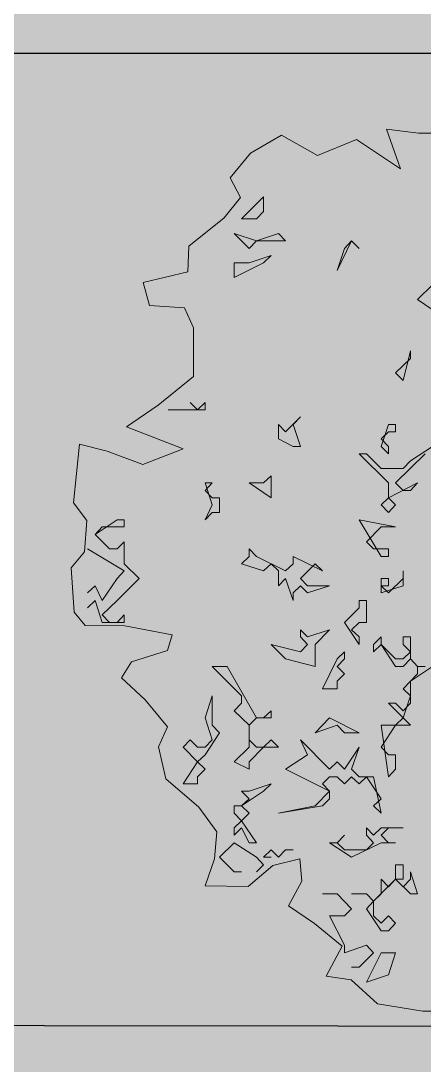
# Model space of a CAD drawing. Header units: millimetres. Extents: x 3866 to 35600, y -8896 to 9491.
# Drawn here: x 33082.801 to 33083.639, y -6655.279 to -6653.109 of the extents above; entities that cross this region are included whole.
import ezdxf

# ---------------------------------------------------------------- set-up
doc = ezdxf.new("R2010")
doc.units = ezdxf.units.MM
doc.linetypes.add('ACAD_ISO02W100', pattern=[15, 12, -3])
for name, color, linetype in [('благоустрый', 7, 'Continuous'), ('ВДМ', 7, 'Continuous'), ('КУЩІ', 108, 'Continuous'), ('майданчики заливка', 7, 'Continuous')]:
    doc.layers.add(name, color=color, linetype=linetype)
doc.layers.add('Интерьер - Мебель_Ном_пера__4', color=7, linetype='Continuous', lineweight=20, true_color=0x029e21)

# ---------------------------------------------------------------- blocks, each defined once
blk = doc.blocks.new('Дерево лиственное 02 11_24')
at = {"layer": 'Интерьер - Мебель_Ном_пера__4', "linetype": 'Continuous'}
for p, q in [((-2694, 5851), (-2918, 6485)), ((-2918, 6485), (-2409, 6421)), ((-5080, 6100), (-4587, 6385)), ((-4587, 6385), (-4012, 6065)), ((-4012, 6065), (-3393, 6317)), ((-3393, 6317), (-2694, 5851)), ((-2409, 6421), (-1946, 6421)), ((-5401, 5709), (-5080, 6100)), ((-5236, 5397), (-5401, 5709)), ((-5495, 5071), (-5236, 5397)), ((-4872, 5409), (-5222, 5059)), ((-4872, 5173), (-4872, 5409)), ((-4986, 5059), (-4872, 5173)), ((-6057, 4624), (-5495, 5071)), ((-5222, 5059), (-4986, 5059)), ((-4986, 4709), (-5336, 4823)), ((-5336, 4823), (-5100, 4587)), ((-4636, 4823), (-4986, 4709)), ((-4522, 4709), (-4636, 4823)), ((-5100, 4587), (-4986, 4709)), ((-4986, 4709), (-4522, 4709)), ((-3472, 4709), (-3700, 4237)), ((-3586, 4587), (-3472, 4709)), ((-3472, 4709), (-3350, 4587)), ((-3350, 4587), (-3472, 4709)), ((-6077, 4213), (-6057, 4624)), ((-3700, 4237), (-3586, 4587)), ((-5100, 4359), (-5336, 4359)), ((-5336, 4359), (-5336, 4123)), ((-5336, 4123), (-4872, 4359)), ((-4750, 4473), (-5100, 4359)), ((-4872, 4359), (-4750, 4473)), ((-6783, 4046), (-6077, 4213)), ((-6683, 3679), (-6783, 4046)), ((-2186, 4009), (-2422, 3773)), ((-6127, 3643), (-6683, 3679)), ((-2422, 3773), (-2072, 3537)), ((-5986, 3323), (-6127, 3643)), ((-5986, 2553), (-5986, 3323)), ((-2536, 2837), (-2772, 2609)), ((-2650, 2487), (-2536, 2959)), ((-2536, 2959), (-2536, 2837)), ((-6548, 2093), (-5986, 2553)), ((-2772, 2609), (-2650, 2487)), ((-7049, 1748), (-6548, 2093)), ((-6386, 2023), (-5800, 2023)), ((-5922, 2023), (-6036, 2137)), ((-5800, 2137), (-5922, 2023)), ((-5800, 2023), (-5800, 2137)), ((-4286, 1909), (-4522, 1673)), ((-4400, 1787), (-4286, 1909)), ((-6148, 1399), (-7049, 1748)), ((-4522, 1673), (-4636, 1787)), ((-4636, 1787), (-4636, 1559)), ((-4286, 1437), (-4400, 1787)), ((-2886, 1787), (-3000, 1437)), ((-3000, 1559), (-2886, 1673)), ((-2772, 1787), (-2886, 1787)), ((-2886, 1673), (-2772, 1673)), ((-2772, 1673), (-2772, 1787)), ((-4636, 1559), (-4400, 1437)), ((-2886, 1437), (-3000, 1559)), ((-7891, 544), (-7797, 1476)), ((-7797, 1476), (-7359, 1364)), ((-7359, 1364), (-6789, 1150)), ((-6789, 1150), (-6148, 1399)), ((-4400, 1437), (-4286, 1437)), ((-3000, 1437), (-2886, 1323)), ((-2886, 1323), (-2886, 1437)), ((-2186, 1437), (-2536, 1209)), ((-3236, 1323), (-3350, 1323)), ((-3350, 1323), (-2886, 859)), ((-3000, 1087), (-3236, 1323)), ((-2772, 859), (-2300, 1323)), ((-2536, 1209), (-2650, 1087)), ((-2650, 1087), (-3000, 1087)), ((-5800, 737), (-5686, 859)), ((-5686, 859), (-5800, 859)), ((-5800, 859), (-5686, 509)), ((-4872, 859), (-5100, 859)), ((-5100, 859), (-4750, 623)), ((-4750, 973), (-4872, 859)), ((-4750, 623), (-4750, 973)), ((-2886, 623), (-2422, 859)), ((-2886, 859), (-2886, 623)), ((-2650, 737), (-2772, 859)), ((-2422, 859), (-2536, 737)), ((-5686, 623), (-5800, 737)), ((-2536, 737), (-2650, 737)), ((-7680, 260), (-7891, 544)), ((-5686, 509), (-5800, 273)), ((-5572, 623), (-5686, 623)), ((-5572, 387), (-5572, 623)), ((-2886, 623), (-3000, 509)), ((-3000, 509), (-2886, 387)), ((-2772, 509), (-2886, 623)), ((-2886, 387), (-2772, 509)), ((-5800, 273), (-5686, 387)), ((-5686, 387), (-5572, 387)), ((-7715, -239), (-7680, 260)), ((-7200, 273), (-7550, 37)), ((-7086, 273), (-7200, 273)), ((-7086, 159), (-7086, 273)), ((-2772, 159), (-3350, 273)), ((-3350, 273), (-3000, -313)), ((-7550, 37), (-7436, 159)), ((-7322, -191), (-7550, 37)), ((-7436, 159), (-7086, 159)), ((-3236, -77), (-3000, 159)), ((-3000, 159), (-2772, 159)), ((-7086, -77), (-7200, -191)), ((-7086, -427), (-7086, -77)), ((-3122, -191), (-3236, -77)), ((-7931, -493), (-7715, -239)), ((-7086, -541), (-7672, -191)), ((-7200, -191), (-7322, -191)), ((-5100, -313), (-5222, -427)), ((-4986, -313), (-5100, -191)), ((-5100, -191), (-5100, -313)), ((-4522, -541), (-4986, -313)), ((-3936, -541), (-4400, -313)), ((-4400, -313), (-4400, -427)), ((-3000, -191), (-3122, -191)), ((-2886, -191), (-3000, -191)), ((-3000, -313), (-2886, -313)), ((-2886, -313), (-2886, -191)), ((-7882, -1196), (-7931, -493)), ((-6850, -663), (-7086, -427)), ((-5222, -427), (-4872, -541)), ((-4872, -541), (-4750, -427)), ((-4750, -427), (-4636, -541)), ((-4400, -427), (-4522, -541)), ((-4286, -663), (-4050, -427)), ((-4050, -427), (-3936, -541)), ((-7436, -1013), (-7200, -663)), ((-7200, -663), (-7086, -541)), ((-7200, -1013), (-6850, -663)), ((-4636, -541), (-4636, -777)), ((-4636, -777), (-4522, -663)), ((-4522, -663), (-4400, -1013)), ((-4172, -777), (-4286, -663)), ((-2886, -663), (-3000, -663)), ((-3000, -663), (-3000, -891)), ((-2650, -663), (-2886, -891)), ((-2886, -777), (-2886, -663)), ((-2650, -541), (-2650, -663)), ((-2650, -777), (-2650, -541)), ((-7672, -891), (-7550, -777)), ((-7550, -777), (-7436, -1013)), ((-4400, -891), (-4286, -777)), ((-4286, -777), (-4172, -891)), ((-4172, -891), (-3822, -777)), ((-3822, -777), (-4172, -777)), ((-2886, -891), (-3000, -777)), ((-3000, -777), (-2886, -777)), ((-3000, -891), (-2650, -777)), ((-4400, -1013), (-4400, -891)), ((-7672, -1127), (-7550, -1013)), ((-7550, -1013), (-7436, -1363)), ((-7436, -1241), (-7200, -1013)), ((-3350, -1127), (-3586, -1363)), ((-3236, -1013), (-3350, -1013)), ((-3350, -1013), (-3350, -1127)), ((-3236, -1363), (-3236, -1013)), ((-7707, -1407), (-7882, -1196)), ((-7322, -1363), (-7436, -1241)), ((-7086, -1241), (-7200, -1363)), ((-7086, -1363), (-7086, -1241)), ((-7074, -1414), (-7707, -1407)), ((-7436, -1363), (-7086, -1363)), ((-7200, -1363), (-7322, -1363)), ((-6326, -1556), (-7074, -1414)), ((-4172, -1591), (-4286, -1477)), ((-4286, -1477), (-4286, -1591)), ((-3822, -1477), (-4172, -1591)), ((-4050, -1713), (-3822, -1477)), ((-3586, -1363), (-3350, -1713)), ((-3472, -1477), (-3350, -1363)), ((-3350, -1591), (-3472, -1477)), ((-3350, -1363), (-3236, -1363)), ((-6398, -1806), (-6326, -1556)), ((-4286, -1591), (-4172, -1713)), ((-3350, -1713), (-3350, -1591)), ((-3000, -1591), (-3122, -1713)), ((-3000, -1713), (-3000, -1591)), ((-2536, -1591), (-2650, -1591)), ((-2650, -1591), (-2650, -1713)), ((-2536, -1941), (-2536, -1591)), ((-6968, -1984), (-6398, -1806)), ((-4286, -1827), (-4750, -1713)), ((-4750, -1713), (-4522, -1941)), ((-4172, -1713), (-4286, -1827)), ((-4050, -2063), (-4050, -1713)), ((-3122, -1713), (-3122, -1827)), ((-3122, -1827), (-3000, -1713)), ((-2772, -1941), (-3000, -1713)), ((-3000, -1713), (-2772, -2063)), ((-2650, -1713), (-2536, -1827)), ((-7127, -2240), (-6968, -1984)), ((-4522, -1941), (-4050, -2063)), ((-3700, -1941), (-3936, -2413)), ((-3586, -1827), (-3700, -1941)), ((-3700, -2063), (-3586, -1941)), ((-3586, -1941), (-3586, -1827)), ((-2650, -1941), (-2772, -1941)), ((-2536, -1827), (-2650, -1941)), ((-2650, -2063), (-2536, -1941)), ((-2422, -2063), (-2536, -1941)), ((-2536, -1941), (-2422, -2063)), ((-5450, -2063), (-5686, -2063)), ((-5686, -2063), (-5222, -2527)), ((-4986, -2877), (-5450, -2063)), ((-3586, -2177), (-3700, -2063)), ((-2772, -2063), (-2650, -2063)), ((-2536, -2291), (-2186, -2063)), ((-2300, -2063), (-2422, -2063)), ((-2422, -2063), (-2422, -2177)), ((-6754, -2589), (-7127, -2240)), ((-3700, -2291), (-3586, -2177)), ((-3700, -2413), (-3700, -2291)), ((-2422, -2177), (-2650, -2413)), ((-2536, -2527), (-2536, -2291)), ((-3936, -2413), (-3700, -2413)), ((-2650, -2413), (-2536, -2527)), ((-6398, -3017), (-6754, -2589)), ((-5686, -2527), (-5800, -2877)), ((-5686, -2991), (-5686, -2527)), ((-5222, -2641), (-5336, -2763)), ((-5222, -2527), (-5222, -2641)), ((-2772, -2641), (-2886, -2641)), ((-2886, -2641), (-2650, -2877)), ((-2650, -2763), (-2772, -2641)), ((-2650, -2877), (-2536, -2527)), ((-2536, -2641), (-2650, -2763)), ((-2536, -2527), (-2536, -2641)), ((-5336, -2763), (-5100, -2991)), ((-4750, -2763), (-4872, -2877)), ((-4750, -2877), (-4750, -2763)), ((-5800, -2877), (-5686, -3227)), ((-5100, -2991), (-4986, -2877)), ((-4986, -2877), (-4750, -2877)), ((-4872, -2877), (-4986, -2877)), ((-3822, -2877), (-4050, -3113)), ((-3350, -3113), (-3822, -2877)), ((-2650, -2877), (-2772, -2991)), ((-2536, -2991), (-2650, -2877)), ((-6540, -3337), (-6398, -3017)), ((-5800, -3463), (-5572, -3113)), ((-5572, -3113), (-5686, -2991)), ((-5100, -3227), (-5100, -2991)), ((-5100, -2991), (-5100, -3341)), ((-4050, -3113), (-3700, -2991)), ((-3700, -2991), (-3586, -3113)), ((-3586, -3113), (-3350, -3113)), ((-3000, -3341), (-2772, -2991)), ((-2772, -2991), (-3000, -2991)), ((-3000, -2991), (-2886, -3813)), ((-2772, -2991), (-2536, -2991)), ((-6036, -3227), (-6150, -3341)), ((-5922, -3341), (-6036, -3227)), ((-5686, -3227), (-5800, -3341)), ((-4986, -3341), (-5100, -3227)), ((-4750, -3227), (-4872, -3341)), ((-4636, -3341), (-4750, -3227)), ((-3822, -3691), (-4286, -3227)), ((-4286, -3227), (-4172, -3463)), ((-6424, -3849), (-6540, -3337)), ((-6150, -3341), (-5922, -3577)), ((-5800, -3341), (-5922, -3341)), ((-5922, -3577), (-5800, -3463)), ((-5100, -3341), (-5336, -3577)), ((-5100, -3577), (-4872, -3341)), ((-4872, -3341), (-4986, -3341)), ((-4872, -3341), (-4636, -3341)), ((-4172, -3463), (-4522, -3691)), ((-3350, -3341), (-3586, -3691)), ((-3472, -3691), (-3350, -3341)), ((-2886, -3463), (-3000, -3341)), ((-2772, -3463), (-2886, -3463)), ((-2772, -3691), (-2772, -3463)), ((-5922, -3577), (-6150, -3927)), ((-5800, -3691), (-5922, -3577)), ((-5336, -3577), (-5100, -3691)), ((-5100, -3691), (-5100, -3577)), ((-3700, -3577), (-3822, -3691)), ((-3586, -3691), (-3700, -3577)), ((-5922, -3813), (-5800, -3691)), ((-5922, -3927), (-5922, -3813)), ((-4522, -3691), (-3822, -4041)), ((-3936, -3927), (-3822, -3813)), ((-3822, -3813), (-3700, -3813)), ((-3700, -3813), (-3586, -3927)), ((-3586, -3927), (-3472, -3813)), ((-3350, -3813), (-3472, -3691)), ((-3472, -3813), (-3350, -3927)), ((-3350, -3927), (-3236, -3813)), ((-3122, -3813), (-3350, -3813)), ((-3236, -3813), (-3000, -4163)), ((-3000, -4391), (-3122, -3813)), ((-2886, -3813), (-2772, -3691)), ((-5899, -4299), (-6424, -3849)), ((-6150, -3927), (-5922, -3927)), ((-4750, -3927), (-5100, -4041)), ((-4872, -4041), (-4750, -3927)), ((-3822, -4041), (-3936, -3927)), ((-5222, -4277), (-4872, -4041)), ((-5100, -4041), (-5222, -4041)), ((-5222, -4041), (-5100, -4163)), ((-3822, -4041), (-4050, -4277)), ((-3822, -4163), (-3822, -4041)), ((-5614, -4690), (-5899, -4299)), ((-5222, -4277), (-5336, -4277)), ((-5336, -4277), (-5336, -4391)), ((-5100, -4163), (-5222, -4277)), ((-5100, -4391), (-5222, -4277)), ((-4050, -4277), (-4636, -4391)), ((-4636, -4391), (-3936, -4277)), ((-3936, -4277), (-3822, -4163)), ((-3000, -4163), (-3122, -4277)), ((-3122, -4277), (-3000, -4391)), ((-5336, -4391), (-5222, -4513)), ((-5222, -4513), (-5100, -4391)), ((-5222, -4513), (-5336, -4627)), ((-5336, -4627), (-5336, -4741)), ((-5336, -4741), (-5222, -4627)), ((-4986, -4863), (-5222, -4513)), ((-5222, -4627), (-5100, -4863)), ((-3122, -4741), (-3236, -4627)), ((-3236, -4627), (-3236, -4741)), ((-3000, -4627), (-3122, -4741)), ((-3000, -4741), (-2886, -4627)), ((-2650, -4627), (-3000, -4627)), ((-2886, -4627), (-2650, -4627)), ((-5650, -5118), (-5614, -4690)), ((-3700, -4863), (-3586, -4741)), ((-3586, -4741), (-3700, -4863)), ((-3236, -4741), (-3122, -4863)), ((-2886, -4863), (-3000, -4741)), ((-5572, -5091), (-5336, -4863)), ((-5336, -4863), (-4986, -5091)), ((-5100, -4863), (-4986, -4863)), ((-4750, -4977), (-4872, -5091)), ((-4636, -5091), (-4750, -4977)), ((-4522, -4977), (-4636, -5091)), ((-4400, -4977), (-4522, -4977)), ((-3700, -4863), (-3822, -4863)), ((-3822, -4863), (-3472, -5091)), ((-3586, -4977), (-3700, -4863)), ((-3236, -4977), (-3586, -4977)), ((-3472, -5091), (-3000, -4863)), ((-3122, -4863), (-3236, -4977)), ((-3000, -4863), (-2772, -4863)), ((-2772, -4863), (-2886, -4863)), ((-5801, -5550), (-5650, -5118)), ((-5336, -5327), (-5572, -5091)), ((-4986, -5091), (-4872, -5213)), ((-4872, -5091), (-4750, -5091)), ((-4297, -5118), (-4724, -5225)), ((-4261, -5474), (-4297, -5118)), ((-4724, -5225), (-5116, -5556)), ((-4872, -5213), (-4986, -5327)), ((-2650, -5213), (-2772, -5213)), ((-2772, -5213), (-2772, -5441)), ((-2650, -5441), (-2650, -5213)), ((-5222, -5327), (-5336, -5327)), ((-4475, -5866), (-4261, -5474)), ((-3122, -5791), (-2772, -5441)), ((-2886, -5563), (-3000, -5441)), ((-3000, -5441), (-3000, -5677)), ((-2772, -5441), (-2886, -5563)), ((-2772, -5441), (-2536, -5677)), ((-2650, -5563), (-2772, -5441)), ((-2772, -5441), (-2650, -5441)), ((-2536, -5441), (-2650, -5563)), ((-2422, -5677), (-2536, -5327)), ((-2536, -5327), (-2536, -5441)), ((-5116, -5556), (-5801, -5550)), ((-3936, -5677), (-3700, -5677)), ((-3700, -5677), (-3472, -5913)), ((-3236, -5677), (-3472, -5677)), ((-3472, -5677), (-3236, -5677)), ((-3122, -5791), (-3236, -5677)), ((-3236, -5677), (-3122, -5791)), ((-3122, -5791), (-3236, -5913)), ((-3000, -5677), (-3122, -5791)), ((-3122, -6027), (-3122, -5791)), ((-2536, -5677), (-2422, -5677)), ((-4064, -6145), (-4475, -5866)), ((-3472, -5913), (-3586, -6027)), ((-3236, -5913), (-3000, -6263)), ((-3586, -6027), (-3822, -6027)), ((-3822, -6027), (-3586, -6491)), ((-3000, -6141), (-3122, -6027)), ((-2886, -6027), (-3000, -6141)), ((-2772, -6141), (-2886, -6027)), ((-2886, -6263), (-2772, -6141)), ((-3620, -6507), (-4064, -6145)), ((-3000, -6263), (-2886, -6263)), ((-3878, -6984), (-3620, -6507)), ((-3586, -6491), (-3586, -6613)), ((-3586, -6613), (-3236, -6491)), ((-3122, -6613), (-3350, -6841)), ((-3236, -6491), (-3122, -6613)), ((-3000, -6613), (-3236, -7077)), ((-2772, -6613), (-3000, -6613)), ((-2886, -6963), (-2772, -6613)), ((-3350, -6841), (-3472, -6841)), ((-3236, -7077), (-2886, -6963)), ((-3477, -7041), (-3878, -6984)), ((-3059, -7423), (-3477, -7041)), ((-2338, -7539), (-3059, -7423)), ((-1875, -7539), (-2338, -7539))]:
    blk.add_line(p, q, dxfattribs=at)

msp = doc.modelspace()

# ---------------------------------------------------------------- hatches: boundary and pattern name
at = {"layer": 'ВДМ', "true_color": 0x139b48, "transparency": 33554585}
h = msp.add_hatch(color=114, dxfattribs=at)
h.dxf.hatch_style = 1
h.paths.add_polyline_path([(33122.3871, -6661.1225), (33110.2621, -6661.1225), (33099.8871, -6661.1225), (33099.8871, -6662.9975), (33122.3871, -6662.9975)], flags=17)
h.paths.add_polyline_path([(33081.6268, -6658.1371), (33080.7621, -6658.1363), (33080.7621, -6659.9975, 0.414214), (33083.7621, -6662.9975), (33086.503, -6662.9975), (33086.503, -6661.6807, -0.500594)])
edge = h.paths.add_edge_path()
edge.add_line((33145.7266, -6648.9145), (33082.439, -6648.93))
edge.add_arc((33083.7621, -6651.6225), 3, 116.1696, 151.1672)
edge.add_line((33081.134, -6650.1757), (33132.7621, -6650.1757))
edge.add_line((33132.7621, -6650.1757), (33132.7621, -6653.1757))
edge.add_line((33132.7621, -6653.1757), (33080.7621, -6653.1757))
edge.add_line((33080.7621, -6653.1757), (33080.7621, -6657.6363))
edge.add_line((33080.7621, -6657.6363), (33081.6268, -6657.6371))
edge.add_line((33081.6268, -6657.6371), (33081.6294, -6655.1963))
edge.add_line((33081.6294, -6655.1963), (33086.5094, -6655.2016))
edge.add_line((33086.5094, -6655.2016), (33087.0049, -6655.2016))
edge.add_line((33087.0049, -6655.2016), (33087.0049, -6662.9975))
edge.add_line((33087.0049, -6662.9975), (33098.1371, -6662.9975))
edge.add_line((33098.1371, -6662.9975), (33098.1371, -6661.1225))
edge.add_line((33098.1371, -6661.1225), (33087.7621, -6661.1225))
edge.add_line((33087.7621, -6661.1225), (33087.7621, -6653.6225))
edge.add_line((33087.7621, -6653.6225), (33110.2621, -6653.6225))
edge.add_line((33110.2621, -6653.6225), (33132.7621, -6653.6225))
edge.add_line((33132.7621, -6653.6225), (33132.7621, -6661.1225))
edge.add_line((33132.7621, -6661.1225), (33124.1371, -6661.1225))
edge.add_line((33124.1371, -6661.1225), (33124.1371, -6662.9975))
edge.add_line((33124.1371, -6662.9975), (33137.8474, -6662.9975))
edge.add_line((33137.8474, -6662.9975), (33137.8474, -6656.7684))
edge.add_line((33137.8474, -6656.7684), (33145.7266, -6656.7684))
edge.add_line((33145.7266, -6656.7684), (33145.7266, -6654.0411))
edge.add_line((33145.7266, -6654.0411), (33140.8466, -6654.0411))
edge.add_line((33140.8466, -6654.0411), (33140.8466, -6649.1611))
edge.add_line((33140.8466, -6649.1611), (33145.7266, -6649.1611))
edge.add_line((33145.7266, -6649.1611), (33145.7266, -6648.9145))
h = msp.add_hatch(color=114, dxfattribs=at)
h.dxf.hatch_style = 1
h.paths.add_polyline_path([(33132.7621, -6650.1757), (33081.134, -6650.1757, 0.126475), (33080.7621, -6651.6225), (33080.7621, -6653.1757), (33132.7621, -6653.1757)])
at = {"layer": 'майданчики заливка', "transparency": 33554585}
h = msp.add_hatch(color=13, dxfattribs=at)
h.dxf.hatch_style = 1
h.paths.add_polyline_path([(33081.2621, -6697.8286), (33084.5364, -6699.4397, 1.535529)])
h.paths.add_polyline_path([(33086.5068, -6658.1416), (33081.6268, -6658.1371, 0.500594), (33086.503, -6661.6807)])
h.paths.add_polyline_path([(33086.5094, -6655.2016), (33081.6294, -6655.1963), (33081.6268, -6657.6371), (33086.5068, -6657.6416)])
h.paths.add_polyline_path([(33100.293, -6700.8977), (33097.5979, -6699.5799), (33096.2801, -6702.2749), (33098.9752, -6703.5927)])
h.paths.add_polyline_path([(33131.1971, -6694.4819), (33128.8896, -6693.6888), (33127.3033, -6698.3037), (33129.6095, -6699.0964)])
h.paths.add_polyline_path([(33133.5044, -6695.2757), (33131.1971, -6694.4819), (33129.6108, -6699.0969), (33131.9168, -6699.8902)])

# ---------------------------------------------------------------- linework, layer by layer
msp.add_lwpolyline([(33086.5068, -6657.6416), (33086.5094, -6655.2016), (33081.6294, -6655.1963), (33081.6268, -6657.6363)])
at = {"layer": 'благоустрый', "linetype": 'ACAD_ISO02W100', "ltscale": 0.3}
msp.add_lwpolyline([(33080.7621, -6653.1757), (33132.7621, -6653.1757)], dxfattribs=at)

# ---------------------------------------------------------------- block references
at = {"layer": 'КУЩІ', "linetype": 'Continuous', "xscale": 0.0001307448670890075, "yscale": 0.0001307448670890075, "zscale": 0.0001307448670890075}
msp.add_blockref('Дерево лиственное 02 11_24', (33083.9423, -6654.1813), dxfattribs=at)

doc.saveas('drawing.dxf')
